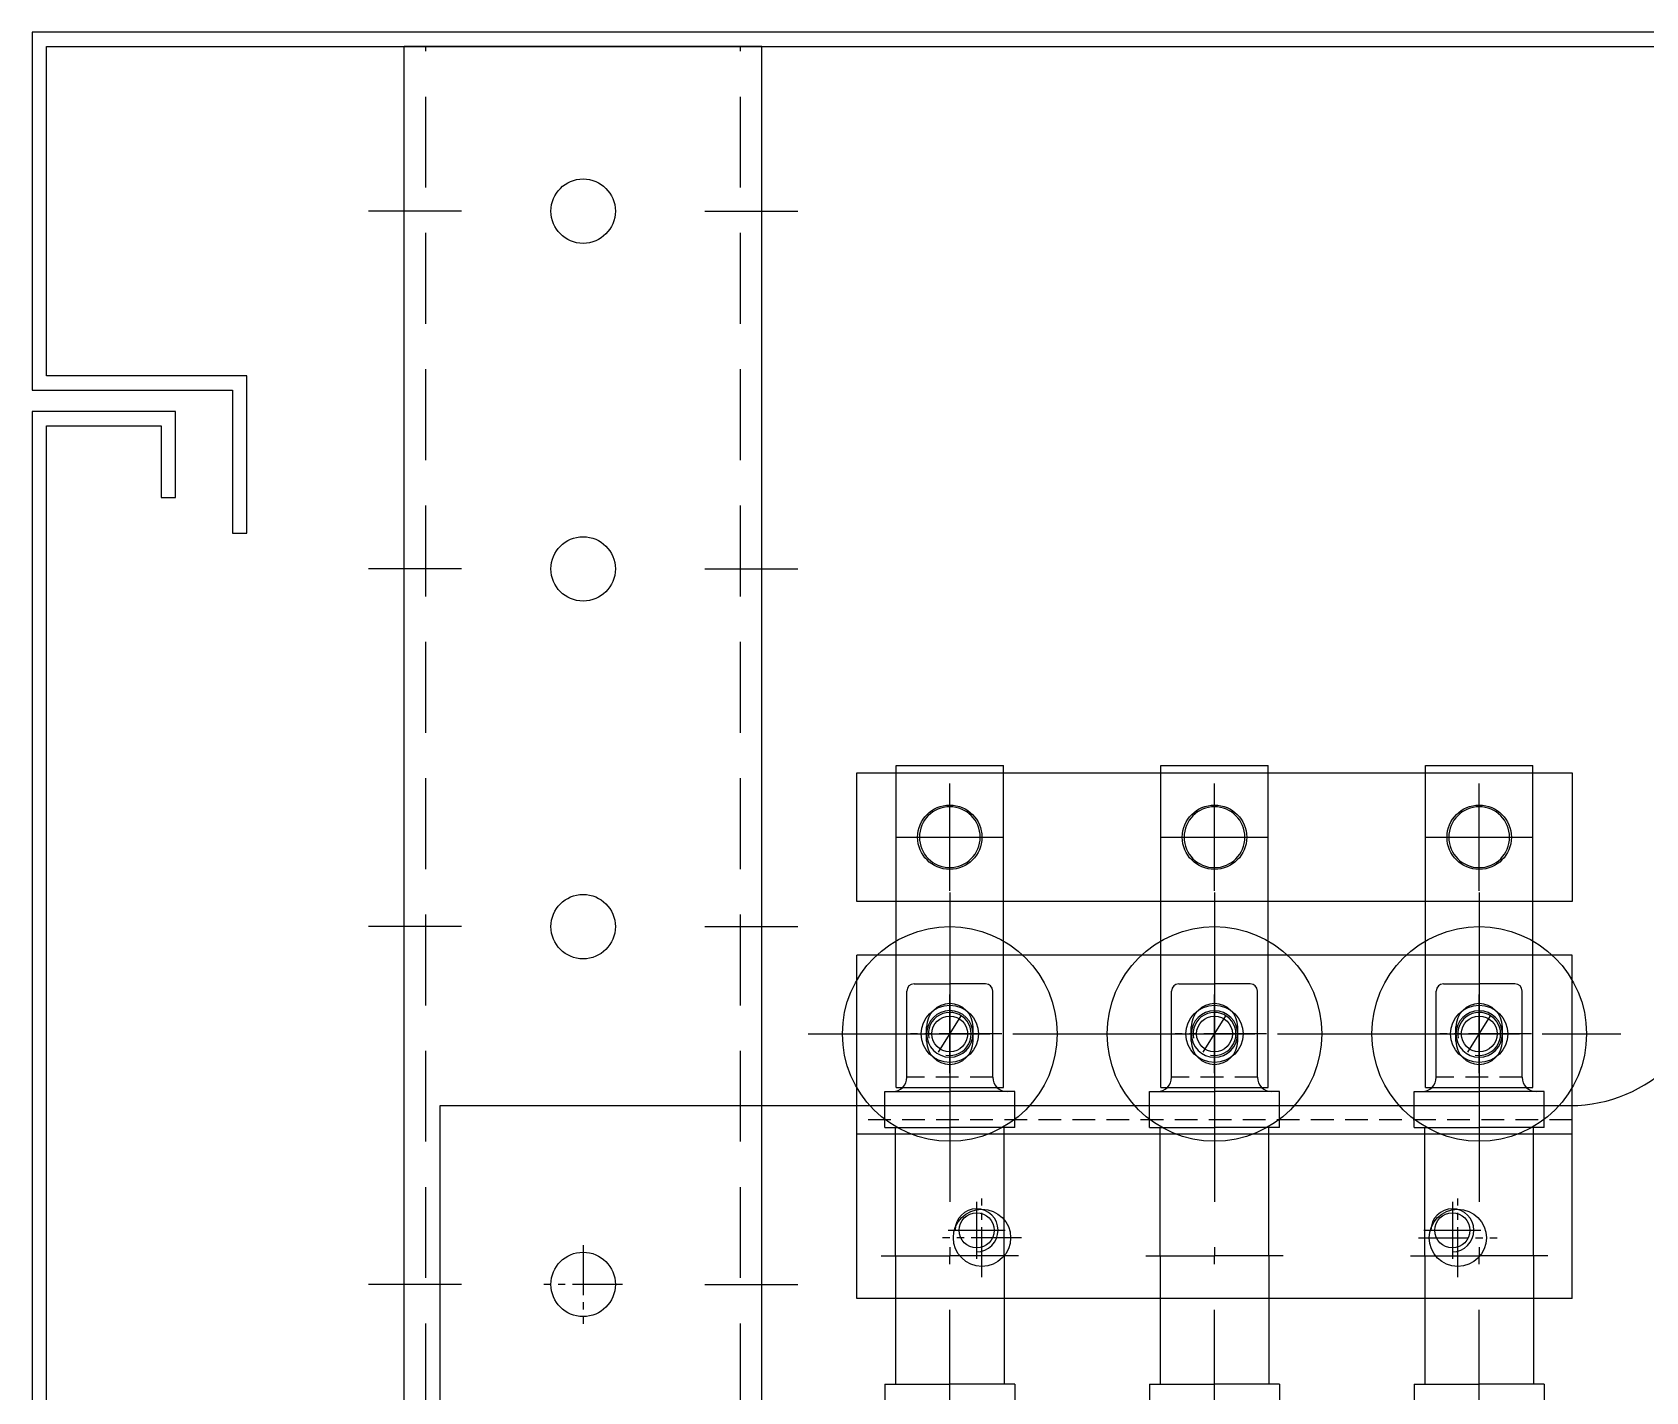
# Model space of a CAD drawing. Header units: millimetres. Extents: x 24815 to 37444, y -10619 to 6020.
# Drawn here: x 34647.9 to 34873.4, y 732 to 922 of the extents above; entities that cross this region are included whole.
import ezdxf

# ---------------------------------------------------------------- set-up
doc = ezdxf.new("R2010")
doc.units = ezdxf.units.MM
for name, pattern in [('CENTER', [50.8, 31.75, -6.35, 6.35, -6.35]), ('CENTER1', [10, 7, -1, 1, -1]), ('CENTER2', [28.575, 19.05, -3.175, 3.175, -3.175]), ('HIDDEN2', [4.7625, 3.175, -1.5875]), ('HIDDENX2', [19.05, 12.7, -6.35])]:
    doc.linetypes.add(name, pattern=pattern)
for name, color, linetype in [('3', 3, 'Continuous'), ('CEN', 1, 'CENTER'), ('CL', 1, 'CENTER'), ('FL', 3, 'Continuous')]:
    doc.layers.add(name, color=color, linetype=linetype)
doc.layers.add('case', color=3, linetype='Continuous', lineweight=30)

# ---------------------------------------------------------------- blocks, each defined once
blk = doc.blocks.new('87erfasdfasdfasdfasdfsdaf')
at = {"color": 140}
for p, q in [((-12215.28, 14062.53), (-12215.28, 14958.53)), ((-12165.28, 14958.53), (-12215.28, 14958.53)), ((-12165.28, 14062.53), (-12165.28, 14958.53))]:
    blk.add_line(p, q, dxfattribs=at)
at = {"color": 2, "linetype": 'HIDDENX2'}
for p, q in [((-12212.28, 14062.53), (-12212.28, 14958.53)), ((-12168.28, 14062.53), (-12168.28, 14958.53))]:
    blk.add_line(p, q, dxfattribs=at)
at = {"color": 1}
for p, q in [((-12207.28, 14935.53), (-12220.28, 14935.53)), ((-12173.28, 14935.53), (-12160.28, 14935.53)), ((-12207.28, 14885.53), (-12220.28, 14885.53)), ((-12207.28, 14885.53), (-12220.28, 14885.53)), ((-12173.28, 14885.53), (-12160.28, 14885.53)), ((-12173.28, 14885.53), (-12160.28, 14885.53)), ((-12207.28, 14835.53), (-12220.28, 14835.53)), ((-12173.28, 14835.53), (-12160.28, 14835.53)), ((-12207.28, 14785.53), (-12220.28, 14785.53)), ((-12173.28, 14785.53), (-12160.28, 14785.53))]:
    blk.add_line(p, q, dxfattribs=at)
blk = doc.blocks.new('A$C517E5183')
at = {"color": 3}
blk.add_lwpolyline([(-622, 850), (-622, 830), (-620, 830), (-620, 852), (-648, 852), (-648, 898), (-2, 898), (-2, 852), (-33, 852), (-33, 817.5), (-12, 817.5), (-12, 819.5), (-31, 819.5), (-31, 850), (0, 850), (0, 900), (-650, 900), (-650, 850)], close=True, dxfattribs=at)
at = {"color": 140}
for centre in [(-573, 875), (-573, 825), (-573, 775), (-573, 725)]:
    blk.add_circle(centre, 4.5, dxfattribs=at)
at = {"layer": '3'}
blk.add_lwpolyline([(-630, 835), (-630, 847), (-650, 847), (-650, 155), (-630, 155), (-630, 167), (-632, 167), (-632, 157), (-648, 157), (-648, 845), (-632, 845), (-632, 835), (-630, 835)], dxfattribs=at)
blk.add_blockref('87erfasdfasdfasdfasdfsdaf', (11617.28, -14060.53))
blk = doc.blocks.new('A$C187F5921')
at = {"color": 4}
for p, q in [((16, 39.5), (-84, 39.5)), ((-84, -8.5), (-84, 39.5)), ((16, -8.5), (16, 39.5)), ((16, 14.5), (-84, 14.5)), ((16, -8.5), (-84, -8.5))]:
    blk.add_line(p, q, dxfattribs=at)
at = {"color": 1, "linetype": 'CENTER1'}
for p, q in [((-71, 23), (-71, 34)), ((-34, 23), (-34, 34)), ((3, 23), (3, 34)), ((-65.5, 28.5), (-76.5, 28.5)), ((-28.5, 28.5), (-39.5, 28.5)), ((8.5, 28.5), (-2.5, 28.5)), ((-66.5, -5.49), (-66.5, 5.51)), ((0, -5.5), (0, 5.5)), ((-61, 0.01), (-72, 0.01)), ((-5.5, 0), (5.5, 0))]:
    blk.add_line(p, q, dxfattribs=at)
at = {"color": 2, "linetype": 'HIDDEN2'}
blk.add_line((16, 16.5), (-84, 16.5), dxfattribs=at)
at = {"color": 4}
for centre in [(-71, 28.5), (-34, 28.5), (3, 28.5), (-66.5, 0.01), (0, 0)]:
    blk.add_circle(centre, 4, dxfattribs=at)
blk = doc.blocks.new('A$C2C951C24')
at = {"color": 1, "linetype": 'CENTER'}
for p, q in [((0, 70.29), (0, 31)), ((-7.29, 62), (0, 62)), ((7.29, 62), (0, 62)), ((-9.6, 31), (0, 31)), ((9.6, 31), (0, 31)), ((0, -8.29), (0, 31)), ((-7.29, 0), (0, 0)), ((7.29, 0), (0, 0))]:
    blk.add_line(p, q, dxfattribs=at)
at = {"color": 3}
for p, q in [((-6, 55.95), (-6, 68)), ((-5, 69), (0, 69)), ((5, 69), (0, 69)), ((6, 55.95), (6, 68)), ((-3.25, 61), (-3.25, 63)), ((3.25, 61), (3.25, 63)), ((-9.1, 48.95), (-9.1, 53.95)), ((-9.1, 53.95), (0, 53.95)), ((9.1, 53.95), (0, 53.95)), ((9.1, 48.95), (9.1, 53.95)), ((-9.1, 48.95), (0, 48.95)), ((-7.6, 31), (-7.6, 48.95)), ((9.1, 48.95), (0, 48.95)), ((7.6, 31), (7.6, 48.95)), ((-7.6, 31), (-7.6, 13.05)), ((7.6, 31), (7.6, 13.05)), ((-9.1, 13.05), (-9.1, 8.05)), ((-9.1, 13.05), (0, 13.05)), ((9.1, 13.05), (0, 13.05)), ((9.1, 13.05), (9.1, 8.05)), ((-9.1, 8.05), (0, 8.05)), ((9.1, 8.05), (0, 8.05)), ((-6, 6.05), (-6, -6)), ((6, 6.05), (6, -6)), ((-3.25, 1), (-3.25, -1)), ((3.25, 1), (3.25, -1)), ((-5, -7), (0, -7)), ((5, -7), (0, -7))]:
    blk.add_line(p, q, dxfattribs=at)
at = {"linetype": 'HIDDEN2'}
for p, q in [((6, 55.95), (-6, 55.95)), ((6, 6.05), (-6, 6.05))]:
    blk.add_line(p, q, dxfattribs=at)
at = {"color": 3}
for centre, radius, start, end in [((-5, 68), 1, 90, 180), ((5, 68), 1, 0, 90), ((0, 63), 3.25, 90, 180), ((0, 63), 3.25, 0, 90), ((0, 61), 3.25, 180, 270), ((0, 61), 3.25, 270, 0), ((-8, 55.95), 2, 270, 0), ((8, 55.95), 2, 180, 270), ((-8, 6.05), 2, 0, 90), ((8, 6.05), 2, 90, 180), ((0, 1), 3.25, 90, 180), ((0, 1), 3.25, 0, 90), ((0, -1), 3.25, 180, 270), ((0, -1), 3.25, 270, 0), ((-5, -6), 1, 180, 270), ((5, -6), 1, 270, 0)]:
    blk.add_arc(centre, radius, start, end, dxfattribs=at)
blk = doc.blocks.new('A$C0B4F468E')
at = {"color": 6}
for p, q in [((7.5, 37.5), (-7.5, 37.5)), ((-7.5, -7.5), (-7.5, 37.5)), ((7.5, -7.5), (7.5, 37.5)), ((7.5, -7.5), (-7.5, -7.5))]:
    blk.add_line(p, q, dxfattribs=at)
for centre, radius in [((0, 27.5), 4.25), ((0, 0), 3.25)]:
    blk.add_circle(centre, radius, dxfattribs=at)
at = {"layer": 'CEN'}
for p, q in [((0, 22.5), (0, 32.5)), ((5, 27.5), (-5, 27.5)), ((0, -5), (0, 5)), ((5, 0), (-5, 0))]:
    blk.add_line(p, q, dxfattribs=at)
blk = doc.blocks.new('A$C0CF571F5')
at = {"xscale": -1, "rotation": 180}
blk.add_blockref('A$C0B4F468E', (0, 27.5), dxfattribs=at)
blk = doc.blocks.new('A$C4CE52A73')
at = {"color": 1, "linetype": 'CENTER2'}
for p, q in [((0, 19.78), (0, -19.78)), ((-19.78, 0), (19.78, 0))]:
    blk.add_line(p, q, dxfattribs=at)
for p, q in [((-1.6, -2.54), (1.6, 2.54)), ((0, 0), (0, 0))]:
    blk.add_line(p, q)
at = {"color": 2}
for radius in [15, 2.5]:
    blk.add_circle((0, 0), radius, dxfattribs=at)
blk.add_arc((0, 0), 3, 259.3899, 191.6212)
blk = doc.blocks.new('A$C7DC944B6')
at = {"color": 32}
for p, q in [((-50, -9), (-50, 9)), ((-50, 9), (50, 9)), ((50, 9), (50, -9)), ((50, -9), (-50, -9))]:
    blk.add_line(p, q, dxfattribs=at)
for centre in [(-37, 0), (0, 0), (37, 0)]:
    blk.add_circle(centre, 4.5, dxfattribs=at)
at = {"layer": 'CEN'}
for p, q in [((-37, -7.5), (-37, 7.5)), ((0, -7.5), (0, 7.5)), ((37, -7.5), (37, 7.5)), ((-44.5, 0), (-29.5, 0)), ((-7.5, 0), (7.5, 0)), ((29.5, 0), (44.5, 0))]:
    blk.add_line(p, q, dxfattribs=at)
blk = doc.blocks.new('A$C70B33DB5')
blk.add_blockref('A$C7DC944B6', (-37, 0))
blk = doc.blocks.new('A$C1D835748')
at = {"ltscale": 10}
for name, p in [('A$C70B33DB5', (60.5, 215.5)), ('A$C187F5921', (57.5, 159.51))]:
    blk.add_blockref(name, p, dxfattribs=at)
at = {"ltscale": 10, "rotation": 180}
for p in [(-13.5, 215.51), (23.5, 215.5), (60.5, 215.5)]:
    blk.add_blockref('A$C0CF571F5', p, dxfattribs=at)
for name, p in [('A$C4CE52A73', (-13.5, 188.01)), ('A$C4CE52A73', (23.5, 188.01)), ('A$C4CE52A73', (60.5, 188.01)), ('A$C2C951C24', (-13.5, 126)), ('A$C2C951C24', (23.5, 126)), ('A$C2C951C24', (60.5, 126))]:
    blk.add_blockref(name, p)
blk = doc.blocks.new('A$C4C521A20')
at = {"color": 1, "linetype": 'CENTER1'}
for p, q in [((-325, 425.5), (-325, 414.5)), ((-319.5, 420), (-330.5, 420))]:
    blk.add_line(p, q, dxfattribs=at)
for centre in [(-270, 427.56), (-203.5, 427.56)]:
    blk.add_circle(centre, 2.46)
at = {"layer": 'case', "color": 3, "lineweight": -3}
for p, q in [((-345, 0), (-345, 445)), ((-345, 445), (-187, 445))]:
    blk.add_line(p, q, dxfattribs=at)
blk.add_circle((-325, 420), 4.5, dxfattribs=at)
blk.add_arc((-187, 465), 20, 270, 0, dxfattribs=at)
at = {"layer": 'CL'}
for p, q in [((-270, 431.56), (-270, 423.56)), ((-203.5, 431.56), (-203.5, 423.56)), ((-274, 427.56), (-266, 427.56)), ((-207.5, 427.56), (-199.5, 427.56))]:
    blk.add_line(p, q, dxfattribs=at)
at = {"layer": 'FL'}
for centre in [(-270, 427.56), (-203.5, 427.56)]:
    blk.add_arc(centre, 3, 270, 180, dxfattribs=at)
blk = doc.blocks.new('A$C5DC13BC3')
for centre in [(-395, -92.44), (-328.5, -92.44)]:
    blk.add_circle(centre, 2.46)
at = {"layer": 'case', "color": 3, "lineweight": -3}
blk.add_arc((-312, -55), 20, 270, 0, dxfattribs=at)
at = {"layer": 'CL'}
for p, q in [((-395, -88.44), (-395, -96.44)), ((-328.5, -88.44), (-328.5, -96.44)), ((-399, -92.44), (-391, -92.44)), ((-332.5, -92.44), (-324.5, -92.44))]:
    blk.add_line(p, q, dxfattribs=at)
at = {"layer": 'FL'}
for centre in [(-395, -92.44), (-328.5, -92.44)]:
    blk.add_arc(centre, 3, 270, 180, dxfattribs=at)
for name, p in [('A$C4C521A20', (-125, -520)), ('A$C1D835748', (-385.25, -253))]:
    blk.add_blockref(name, p)

msp = doc.modelspace()

# ---------------------------------------------------------------- block references
for name, p in [('A$C517E5183', (35297.91675, 22.01411)), ('A$C5DC13BC3', (35174.91675, 847.01411))]:
    msp.add_blockref(name, p)

doc.saveas('drawing.dxf')
